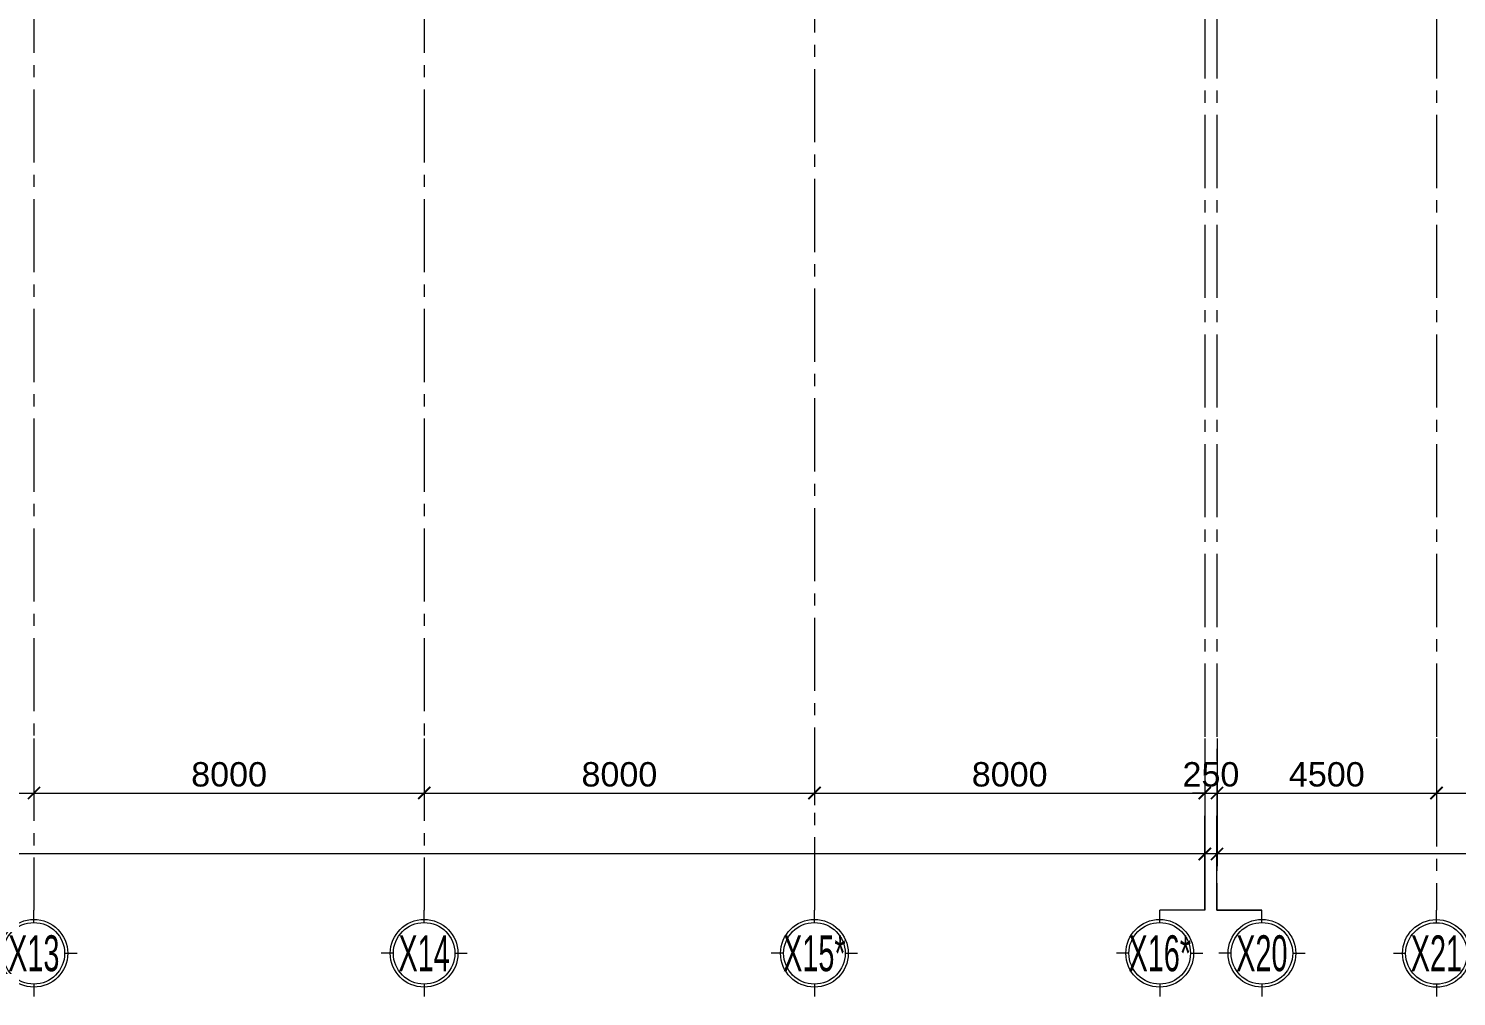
# Model space of a CAD drawing. Header units: millimetres. Extents: x 18326 to 214271, y -298828 to -198730.
# Drawn here: x 107237 to 136505, y -296079 to -276232 of the extents above; entities that cross this region are included whole.
import ezdxf
from ezdxf.enums import TextEntityAlignment as Align

# ---------------------------------------------------------------- set-up
doc = ezdxf.new("R2010")
doc.units = ezdxf.units.MM
doc.header["$LTSCALE"] = 20
doc.header["$MEASUREMENT"] = 0
doc.linetypes.add('CENTER2', pattern=[1.125, 0.75, -0.125, 0.125, -0.125])
doc.linetypes.add('xref LC GK$0$CENTER2', pattern=[1.125, 0.75, -0.125, 0.125, -0.125])
doc.layers.get('0').update_dxf_attribs({"lineweight": 0})
doc.layers.get('Defpoints').update_dxf_attribs({"color": 1, "lineweight": 25})
for name, color, linetype, lineweight in [('KV-Cay xanh', 78, 'Continuous', 5), ('KV-Dim', 14, 'Continuous', 9), ('KV-Ky hieu', 30, 'Continuous', 0), ('KV-Net thay 1', 9, 'Continuous', 20), ('KV-Net thay 2', 8, 'Continuous', 13), ('KV-Net truc', 251, 'CENTER2', 9), ('KV-Text', 7, 'Continuous', 25), ('xref LC GK$0$KV-Net truc', 251, 'xref LC GK$0$CENTER2', 9)]:
    doc.layers.add(name, color=color, linetype=linetype, lineweight=lineweight)
doc.styles.add('CHUTO', font='VnAvantH.TTF', dxfattribs={"width": 0.7})
doc.styles.add('KD-Style', font='arial.ttf')
doc.dimstyles.new('D-Layout', dxfattribs={"dimscale": 0, "dimtxt": 2, "dimasz": 1, "dimexe": 1, "dimexo": 0, "dimgap": 0.5, "dimtad": 1, "dimdec": 0, "dimzin": 0, "dimdsep": 46, "dimtxsty": 'KD-Style', "dimblk": 'ARCHTICK', "dimcen": 0.09, "dimdle": 1, "dimclrd": 256, "dimclre": 256, "dimclrt": 2, "dimadec": 0, "dimazin": 0, "dimtfac": 1, "dimtdec": 0, "dimtix": 1, "dimtmove": 2, "dimatfit": 3, "dimldrblk": 'MUITEN', "dimfxl": 1, "dimtolj": 1, "dimtzin": 0, "dimarcsym": 0})

# ---------------------------------------------------------------- blocks, each defined once
blk = doc.blocks.new('A$C570203f6')
at = {"layer": 'KV-Net truc', "color": 8, "ltscale": 400}
blk.add_lwpolyline([(84522, -1931), (84522, -3864), (83600, -3864)], dxfattribs=at)
at = {"layer": 'KV-Net truc', "color": 8, "ltscale": 400, "flags": 128}
blk.add_lwpolyline([(85694, -3864), (84772, -3864), (84772, -1931)], dxfattribs=at)
blk = doc.blocks.new('A$C06776D30')
at = {"layer": 'KV-Ky hieu', "color": 8}
for p, q in [((504, 865), (504, 1009)), ((144, 504), (0, 504)), ((865, 504), (1009, 504)), ((504, 144), (504, 0))]:
    blk.add_line(p, q, dxfattribs=at)
for radius in [396, 360]:
    blk.add_circle((504, 504), radius, dxfattribs=at)
at = {"layer": 'KV-Text', "color": 8, "style": 'CHUTO', "width": 0.6}
blk.add_attdef('GIRD', text='', height=420, dxfattribs=at).set_placement((504, 504), align=Align.MIDDLE_CENTER)
blk = doc.blocks.new('TT')
at = {"layer": 'KV-Net truc', "color": 8, "ltscale": 400}
blk.add_lwpolyline([(385.32, -206.01), (385.32, -213.75), (381.64, -213.75)], dxfattribs=at)
at = {"layer": 'KV-Net truc', "color": 8, "ltscale": 400, "flags": 128}
blk.add_lwpolyline([(390.01, -213.75), (386.32, -213.75), (386.32, -206.01)], dxfattribs=at)
at = {"layer": 'KV-Net truc', "color": 8}
for points in [[(385.32, -213.75), (381.64, -213.75)], [(386.32, -213.75), (390.01, -213.75)]]:
    blk.add_lwpolyline(points, dxfattribs=at)
at = {"layer": 'KV-Net thay 1', "color": 8}
ref = blk.add_blockref('A$C06776D30', (285.79, -220.82), dxfattribs=dict(at, xscale=0.007011206080914858, yscale=0.007011206080914858, zscale=0.007011206080914858))
ref.add_attrib('GIRD', 'X13', dxfattribs={"layer": 'KV-Text', "height": 2.945, "style": 'CHUTO', "width": 0.6}).set_placement((289.32, -217.28), align=Align.MIDDLE_CENTER)
ref = blk.add_blockref('A$C06776D30', (317.79, -220.82), dxfattribs=dict(at, xscale=0.007011206080914858, yscale=0.007011206080914858, zscale=0.007011206080914858))
ref.add_attrib('GIRD', 'X14', dxfattribs={"layer": 'KV-Text', "height": 2.945, "style": 'CHUTO', "width": 0.6}).set_placement((321.32, -217.28), align=Align.MIDDLE_CENTER)
ref = blk.add_blockref('A$C06776D30', (349.79, -220.82), dxfattribs=dict(at, xscale=0.007011206080914858, yscale=0.007011206080914858, zscale=0.007011206080914858))
ref.add_attrib('GIRD', 'X15*', dxfattribs={"layer": 'KV-Text', "height": 2.945, "style": 'CHUTO', "width": 0.6}).set_placement((353.32, -217.28), align=Align.MIDDLE_CENTER)
ref = blk.add_blockref('A$C06776D30', (378.1, -220.82), dxfattribs=dict(at, xscale=0.007011206080914858, yscale=0.007011206080914858, zscale=0.007011206080914858))
ref.add_attrib('GIRD', 'X16*', dxfattribs={"layer": 'KV-Text', "height": 2.945, "style": 'CHUTO', "width": 0.6}).set_placement((381.64, -217.28), align=Align.MIDDLE_CENTER)
ref = blk.add_blockref('A$C06776D30', (386.48, -220.82), dxfattribs=dict(at, xscale=0.007011206080914858, yscale=0.007011206080914858, zscale=0.007011206080914858))
ref.add_attrib('GIRD', 'X20', dxfattribs={"layer": 'KV-Text', "height": 2.945, "style": 'CHUTO', "width": 0.6}).set_placement((390.01, -217.28), align=Align.MIDDLE_CENTER)
ref = blk.add_blockref('A$C06776D30', (400.79, -220.83), dxfattribs=dict(at, xscale=0.007011206080914858, yscale=0.007011206080914858, zscale=0.007011206080914858))
ref.add_attrib('GIRD', 'X21', dxfattribs={"layer": 'KV-Text', "height": 2.945, "style": 'CHUTO', "width": 0.6}).set_placement((404.32, -217.29), align=Align.MIDDLE_CENTER)
blk = doc.blocks.new('_ARCHTICK')
at = {"color": 8, "const_width": 0.15}
blk.add_lwpolyline([(-0.5, -0.5), (0.5, 0.5)], dxfattribs=at)
blk = doc.blocks.new('*D21')
at = {"layer": 'Defpoints', "color": 8, "transparency": 16777216}
for p in [(1101.69, 52.71), (1133.69, 52.71), (1133.69, 48.25)]:
    blk.add_point(p, dxfattribs=at)
at = {"layer": 'KV-Dim', "color": 8, "lineweight": -2, "transparency": 16777216}
for p, q in [((1101.69, 52.71), (1101.69, 47.25)), ((1133.69, 52.71), (1133.69, 47.25)), ((1100.69, 48.25), (1134.69, 48.25))]:
    blk.add_line(p, q, dxfattribs=at)
at = {"layer": 'KV-Dim', "color": 8, "lineweight": -2, "transparency": 16777216, "rotation": 180}
blk.add_blockref('_ARCHTICK', (1101.69, 48.25), dxfattribs=at)
at = {"layer": 'KV-Dim', "color": 8, "lineweight": -2, "transparency": 16777216}
blk.add_blockref('_ARCHTICK', (1133.69, 48.25), dxfattribs=at)
at = {"layer": 'KV-Dim', "color": 8, "transparency": 16777216, "insert": (1117.69, 49.77), "char_height": 2, "attachment_point": 5, "style": 'KD-Style'}
blk.add_mtext('\\A1;8000', dxfattribs=at)
blk = doc.blocks.new('MUITEN')
at = {"color": 8, "const_width": 0.4}
blk.add_lwpolyline([(-1, 1.73), (0, 0), (-1, -1.73)], dxfattribs=at)
blk = doc.blocks.new('*D22')
at = {"layer": 'Defpoints', "color": 8, "transparency": 16777216}
for p in [(1133.69, 52.71), (1165.69, 52.71), (1165.69, 48.25)]:
    blk.add_point(p, dxfattribs=at)
at = {"layer": 'KV-Dim', "color": 8, "lineweight": -2, "transparency": 16777216}
for p, q in [((1133.69, 52.71), (1133.69, 47.25)), ((1165.69, 52.71), (1165.69, 47.25)), ((1132.69, 48.25), (1166.69, 48.25))]:
    blk.add_line(p, q, dxfattribs=at)
at = {"layer": 'KV-Dim', "color": 8, "lineweight": -2, "transparency": 16777216, "rotation": 180}
blk.add_blockref('_ARCHTICK', (1133.69, 48.25), dxfattribs=at)
at = {"layer": 'KV-Dim', "color": 8, "lineweight": -2, "transparency": 16777216}
blk.add_blockref('_ARCHTICK', (1165.69, 48.25), dxfattribs=at)
at = {"layer": 'KV-Dim', "color": 8, "transparency": 16777216, "insert": (1149.69, 49.77), "char_height": 2, "attachment_point": 5, "style": 'KD-Style'}
blk.add_mtext('\\A1;8000', dxfattribs=at)
blk = doc.blocks.new('*D23')
at = {"layer": 'Defpoints', "color": 8, "transparency": 16777216}
for p in [(1165.69, 52.71), (1197.69, 52.71), (1197.69, 48.25)]:
    blk.add_point(p, dxfattribs=at)
at = {"layer": 'KV-Dim', "color": 8, "lineweight": -2, "transparency": 16777216}
for p, q in [((1165.69, 52.71), (1165.69, 47.25)), ((1197.69, 52.71), (1197.69, 47.25)), ((1164.69, 48.25), (1198.69, 48.25))]:
    blk.add_line(p, q, dxfattribs=at)
at = {"layer": 'KV-Dim', "color": 8, "lineweight": -2, "transparency": 16777216, "rotation": 180}
blk.add_blockref('_ARCHTICK', (1165.69, 48.25), dxfattribs=at)
at = {"layer": 'KV-Dim', "color": 8, "lineweight": -2, "transparency": 16777216}
blk.add_blockref('_ARCHTICK', (1197.69, 48.25), dxfattribs=at)
at = {"layer": 'KV-Dim', "color": 8, "transparency": 16777216, "insert": (1181.69, 49.77), "char_height": 2, "attachment_point": 5, "style": 'KD-Style'}
blk.add_mtext('\\A1;8000', dxfattribs=at)
blk = doc.blocks.new('*D24')
at = {"layer": 'Defpoints', "color": 8, "transparency": 16777216}
for p in [(1197.69, 52.71), (1229.69, 52.71), (1229.69, 48.25)]:
    blk.add_point(p, dxfattribs=at)
at = {"layer": 'KV-Dim', "color": 8, "lineweight": -2, "transparency": 16777216}
for p, q in [((1197.69, 52.71), (1197.69, 47.25)), ((1229.69, 52.71), (1229.69, 47.25)), ((1196.69, 48.25), (1230.69, 48.25))]:
    blk.add_line(p, q, dxfattribs=at)
at = {"layer": 'KV-Dim', "color": 8, "lineweight": -2, "transparency": 16777216, "rotation": 180}
blk.add_blockref('_ARCHTICK', (1197.69, 48.25), dxfattribs=at)
at = {"layer": 'KV-Dim', "color": 8, "lineweight": -2, "transparency": 16777216}
blk.add_blockref('_ARCHTICK', (1229.69, 48.25), dxfattribs=at)
at = {"layer": 'KV-Dim', "color": 8, "transparency": 16777216, "insert": (1213.69, 49.77), "char_height": 2, "attachment_point": 5, "style": 'KD-Style'}
blk.add_mtext('\\A1;8000', dxfattribs=at)
blk = doc.blocks.new('*D25')
at = {"layer": 'Defpoints', "color": 8, "transparency": 16777216}
for p in [(1229.69, 52.71), (1230.69, 52.71), (1230.69, 48.25)]:
    blk.add_point(p, dxfattribs=at)
at = {"layer": 'KV-Dim', "color": 8, "lineweight": -2, "transparency": 16777216}
for p, q in [((1229.69, 52.71), (1229.69, 47.25)), ((1230.69, 52.71), (1230.69, 47.25)), ((1229.69, 48.25), (1228.69, 48.25)), ((1229.69, 48.25), (1230.69, 48.25)), ((1230.69, 48.25), (1231.69, 48.25))]:
    blk.add_line(p, q, dxfattribs=at)
blk.add_blockref('_ARCHTICK', (1229.69, 48.25), dxfattribs=at)
at = {"layer": 'KV-Dim', "color": 8, "lineweight": -2, "transparency": 16777216, "rotation": 180}
blk.add_blockref('_ARCHTICK', (1230.69, 48.25), dxfattribs=at)
at = {"layer": 'KV-Dim', "color": 8, "transparency": 16777216, "insert": (1230.19, 49.77), "char_height": 2, "attachment_point": 5, "style": 'KD-Style'}
blk.add_mtext('\\A1;250', dxfattribs=at)
blk = doc.blocks.new('*D26')
at = {"layer": 'Defpoints', "color": 8, "transparency": 16777216}
for p in [(1230.69, 52.71), (1248.69, 52.71), (1248.69, 48.25)]:
    blk.add_point(p, dxfattribs=at)
at = {"layer": 'KV-Dim', "color": 8, "lineweight": -2, "transparency": 16777216}
for p, q in [((1230.69, 52.71), (1230.69, 47.25)), ((1248.69, 52.71), (1248.69, 47.25)), ((1229.69, 48.25), (1249.69, 48.25))]:
    blk.add_line(p, q, dxfattribs=at)
at = {"layer": 'KV-Dim', "color": 8, "lineweight": -2, "transparency": 16777216, "rotation": 180}
blk.add_blockref('_ARCHTICK', (1230.69, 48.25), dxfattribs=at)
at = {"layer": 'KV-Dim', "color": 8, "lineweight": -2, "transparency": 16777216}
blk.add_blockref('_ARCHTICK', (1248.69, 48.25), dxfattribs=at)
at = {"layer": 'KV-Dim', "color": 8, "transparency": 16777216, "insert": (1239.69, 49.77), "char_height": 2, "attachment_point": 5, "style": 'KD-Style'}
blk.add_mtext('\\A1;4500', dxfattribs=at)
blk = doc.blocks.new('*D27')
at = {"layer": 'Defpoints', "color": 8, "transparency": 16777216}
for p in [(1248.69, 52.71), (1284.69, 52.71), (1284.69, 48.25)]:
    blk.add_point(p, dxfattribs=at)
at = {"layer": 'KV-Dim', "color": 8, "lineweight": -2, "transparency": 16777216}
for p, q in [((1248.69, 52.71), (1248.69, 47.25)), ((1284.69, 52.71), (1284.69, 47.25)), ((1247.69, 48.25), (1285.69, 48.25))]:
    blk.add_line(p, q, dxfattribs=at)
at = {"layer": 'KV-Dim', "color": 8, "lineweight": -2, "transparency": 16777216, "rotation": 180}
blk.add_blockref('_ARCHTICK', (1248.69, 48.25), dxfattribs=at)
at = {"layer": 'KV-Dim', "color": 8, "lineweight": -2, "transparency": 16777216}
blk.add_blockref('_ARCHTICK', (1284.69, 48.25), dxfattribs=at)
at = {"layer": 'KV-Dim', "color": 8, "transparency": 16777216, "insert": (1266.69, 49.77), "char_height": 2, "attachment_point": 5, "style": 'KD-Style'}
blk.add_mtext('\\A1;9000', dxfattribs=at)
blk = doc.blocks.new('*D35')
at = {"layer": 'Defpoints', "color": 8, "transparency": 16777216}
for p in [(1230.69, 52.71), (1494.69, 52.71), (1230.69, 43.25)]:
    blk.add_point(p, dxfattribs=at)
at = {"layer": 'KV-Dim', "color": 8, "lineweight": -2, "transparency": 16777216}
for p, q in [((1230.69, 52.71), (1230.69, 42.25)), ((1494.69, 52.71), (1494.69, 42.25)), ((1495.69, 43.25), (1229.69, 43.25))]:
    blk.add_line(p, q, dxfattribs=at)
at = {"layer": 'KV-Dim', "color": 8, "lineweight": -2, "transparency": 16777216, "rotation": 180}
blk.add_blockref('_ARCHTICK', (1230.69, 43.25), dxfattribs=at)
at = {"layer": 'KV-Dim', "color": 8, "lineweight": -2, "transparency": 16777216}
blk.add_blockref('_ARCHTICK', (1494.69, 43.25), dxfattribs=at)
at = {"layer": 'KV-Dim', "color": 8, "transparency": 16777216, "insert": (1362.69, 44.77), "char_height": 2, "attachment_point": 5, "style": 'KD-Style'}
blk.add_mtext('\\A1;66000', dxfattribs=at)
blk = doc.blocks.new('*D36')
at = {"layer": 'Defpoints', "color": 8, "transparency": 16777216}
for p in [(994.49, 52.71), (1229.69, 52.71), (994.49, 43.25)]:
    blk.add_point(p, dxfattribs=at)
at = {"layer": 'KV-Dim', "color": 8, "lineweight": -2, "transparency": 16777216}
for p, q in [((994.49, 52.71), (994.49, 42.25)), ((1229.69, 52.71), (1229.69, 42.25)), ((1230.69, 43.25), (993.49, 43.25))]:
    blk.add_line(p, q, dxfattribs=at)
at = {"layer": 'KV-Dim', "color": 8, "lineweight": -2, "transparency": 16777216, "rotation": 180}
blk.add_blockref('_ARCHTICK', (994.49, 43.25), dxfattribs=at)
at = {"layer": 'KV-Dim', "color": 8, "lineweight": -2, "transparency": 16777216}
blk.add_blockref('_ARCHTICK', (1229.69, 43.25), dxfattribs=at)
at = {"layer": 'KV-Dim', "color": 8, "transparency": 16777216, "insert": (1112.09, 44.77), "char_height": 2, "attachment_point": 5, "style": 'KD-Style'}
blk.add_mtext('\\A1;58800', dxfattribs=at)
blk = doc.blocks.new('xref LC GK$0$LC')
at = {"layer": 'xref LC GK$0$KV-Net truc', "color": 8, "ltscale": 100}
for points in [[(77000, 10100), (77000, -85479)], [(85000, 10100), (85000, -85479)], [(93000, -43484), (93000, -85479)], [(101000, -48924), (101000, -85479)], [(101250, -48924), (101250, -85479)], [(105750, -48924), (105750, -85479)]]:
    blk.add_lwpolyline(points, dxfattribs=at)
blk = doc.blocks.new('dim mb')
at = {"layer": 'KV-Dim', "color": 8}
for base, p1, p2, picture, middle in [((168.6, -328.1119), (403.8, -318.6439), (168.6, -318.6439), '*D36', (286.2, -326.5907)), ((307.8, -323.1119), (275.8, -318.6439), (307.8, -318.6439), '*D21', (291.8, -321.5907)), ((339.8, -323.1119), (307.8, -318.6439), (339.8, -318.6439), '*D22', (323.8, -321.5907)), ((371.8, -323.1119), (339.8, -318.6439), (371.8, -318.6439), '*D23', (355.8, -321.5907)), ((403.8, -323.1119), (371.8, -318.6439), (403.8, -318.6439), '*D24', (387.8, -321.5907)), ((404.8, -323.1119), (403.8, -318.6439), (404.8, -318.6439), '*D25', (404.3, -321.5907)), ((422.8, -323.1119), (404.8, -318.6439), (422.8, -318.6439), '*D26', (413.8, -321.5907)), ((404.8, -328.1119), (668.8, -318.6439), (404.8, -318.6439), '*D35', (536.8, -326.5907)), ((458.8, -323.1119), (422.8, -318.6439), (458.8, -318.6439), '*D27', (440.8, -321.5907))]:
    dim = blk.add_linear_dim(base=base, p1=p1, p2=p2, dimstyle='D-Layout', override={"dimscale": 1, "dimlfac": 250}, dxfattribs=at)
    dim.commit()
    dim.dimension.update_dxf_attribs({"geometry": picture, "text_midpoint": middle, "insert": (-825.8876, -371.3589)})
blk = doc.blocks.new('t3')
at = {"layer": 'KV-Dim', "color": 8}
blk.add_blockref('dim mb', (-49.6, 284.2), dxfattribs=at)
at = {"layer": 'KV-Net thay 2', "color": 8}
blk.add_blockref('TT', (-31.13, 165.23), dxfattribs=at)

msp = doc.modelspace()

# ---------------------------------------------------------------- block references
at = {"layer": 'KV-Cay xanh', "color": 8, "xscale": 250, "yscale": 250, "zscale": 250}
msp.add_blockref('t3', (42797, -282180), dxfattribs=at)
at = {"layer": 'KV-Net thay 2', "color": 8}
msp.add_blockref('A$C570203f6', (46825, -290444), dxfattribs=at)
at = {"layer": 'xref LC GK$0$KV-Net truc', "color": 8}
msp.add_blockref('xref LC GK$0$LC', (30347, -208830), dxfattribs=at)

doc.saveas('drawing.dxf')
